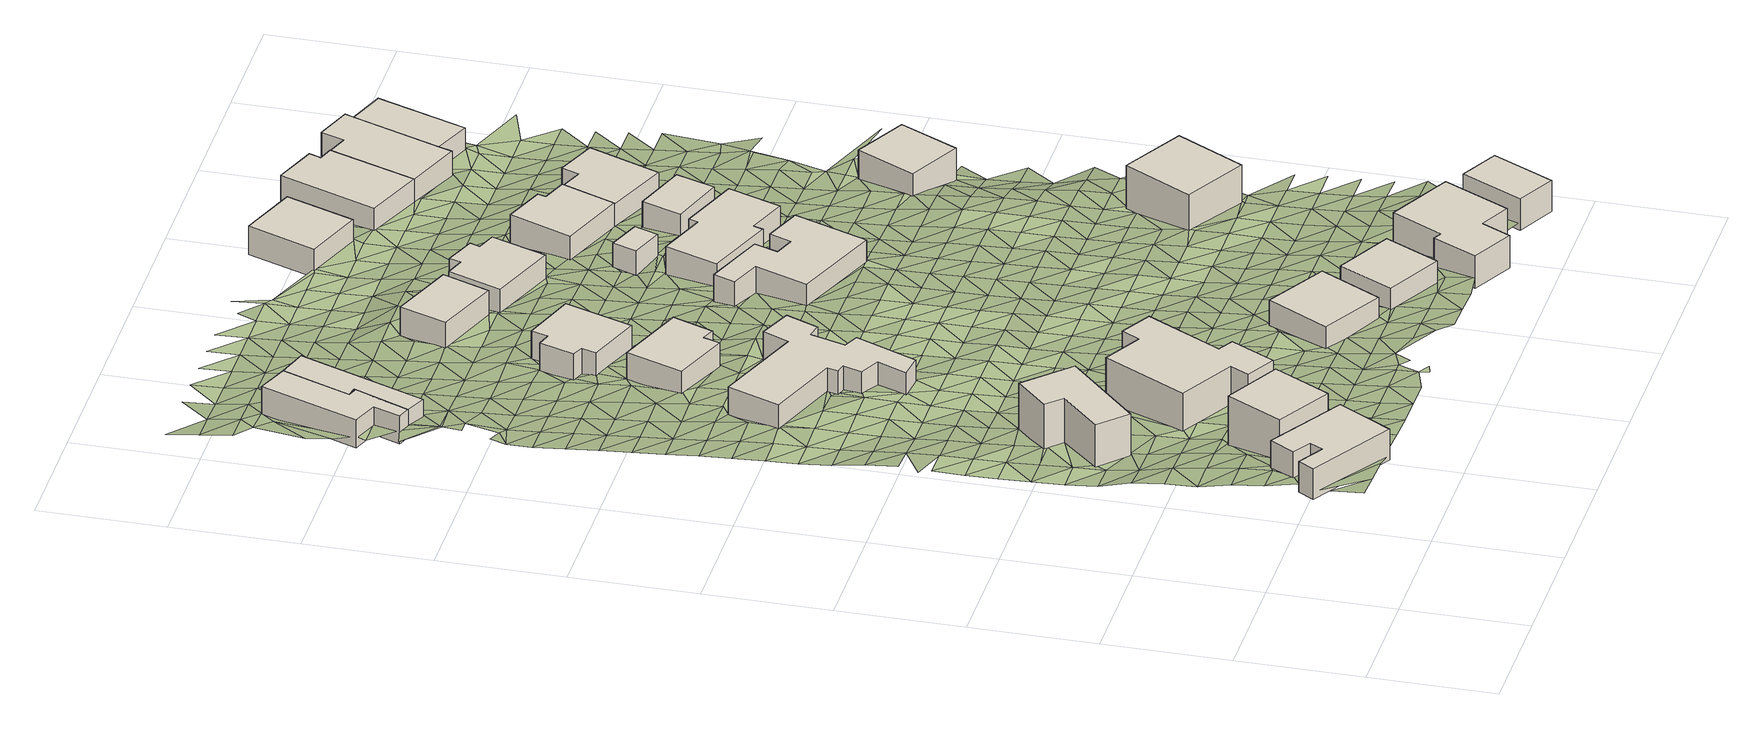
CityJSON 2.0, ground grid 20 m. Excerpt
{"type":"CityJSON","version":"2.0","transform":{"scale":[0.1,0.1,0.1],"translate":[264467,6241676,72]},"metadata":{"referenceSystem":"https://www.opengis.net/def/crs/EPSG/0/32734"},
"CityObjects":{
"building1":{"type":"Building","attributes":{"address":"16 Haig Road University Estate Cape Town","building":"house","building:levels":"1","footprint":{"type":"Polygon"},"plus_code":"C4XXXVXM+XJR","ground_height":89.5,"building_height":4.1,"roof_height":93.6},"geometry":[{"type":"Solid","lod":"1","boundaries":[[[[0,1,2,3]],[[1,4,5,2]],[[4,6,7,5]],[[6,8,9,7]],[[8,10,11,9]],[[10,12,13,11]],[[12,14,15,13]],[[14,0,3,15]],[[3,2,5,7,9,11,13,15]],[[14,12,10,8,6,4,1,0]]]]}]},
"building2":{"type":"Building","attributes":{"address":"14 Haig Road University Estate Cape Town","building":"house","building:levels":"2","footprint":{"type":"Polygon"},"plus_code":"C5X6XPXM+XGR","ground_height":88.6,"building_height":6.9,"roof_height":95.5},"geometry":[{"type":"Solid","lod":"1","boundaries":[[[[16,17,18,19]],[[17,20,21,18]],[[20,22,23,21]],[[22,16,19,23]],[[19,18,21,23]],[[22,20,17,16]]]]}]},
"building3":{"type":"Building","attributes":{"address":"30 Rhodes Avenue University Estate Cape Town","building":"house","building:levels":"2","footprint":{"type":"Polygon"},"plus_code":"C5X4X4XG+XVV","ground_height":85.7,"building_height":6.9,"roof_height":92.6},"geometry":[{"type":"Solid","lod":"1","boundaries":[[[[24,25,26,27]],[[25,28,29,26]],[[28,30,31,29]],[[30,32,33,31]],[[32,34,35,33]],[[34,24,27,35]],[[27,26,29,31,33,35]],[[34,32,30,28,25,24]]]]}]},
"building4":{"type":"Building","attributes":{"address":"32 Rhodes Avenue University Estate Cape Town","building":"house","building:levels":"2","footprint":{"type":"Polygon"},"plus_code":"C5XRX7X3+XRR","ground_height":85.9,"building_height":6.9,"roof_height":92.8},"geometry":[{"type":"Solid","lod":"1","boundaries":[[[[36,37,38,39]],[[37,40,41,38]],[[40,42,43,41]],[[42,44,45,43]],[[44,46,47,45]],[[46,48,49,47]],[[48,50,51,49]],[[50,52,53,51]],[[52,54,55,53]],[[54,36,39,55]],[[39,38,41,43,45,47,49,51,53,55]],[[54,52,50,48,46,44,42,40,37,36]]]]}]},
"building5":{"type":"Building","attributes":{"address":"7 Beatty Road University Estate Cape Town","building":"house","building:levels":"1","footprint":{"type":"Polygon"},"plus_code":"C5XHX7XQ+XGV","ground_height":83,"building_height":4.1,"roof_height":87.1},"geometry":[{"type":"Solid","lod":"1","boundaries":[[[[56,57,58,59]],[[57,60,61,58]],[[60,62,63,61]],[[62,64,65,63]],[[64,66,67,65]],[[66,68,69,67]],[[68,70,71,69]],[[70,72,73,71]],[[72,74,75,73]],[[74,76,77,75]],[[76,78,79,77]],[[78,80,81,79]],[[80,82,83,81]],[[82,84,85,83]],[[84,86,87,85]],[[86,56,59,87]],[[59,58,61,63,65,67,69,71,73,75,77,79,81,83,85,87]],[[86,84,82,80,78,76,74,72,70,68,66,64,62,60,57,56]]]]}]},
"building6":{"type":"Building","attributes":{"address":"University Estate Cape Town","building":"house","building:levels":"1","footprint":{"type":"Polygon"},"plus_code":"C4XQXCX6+XJX","ground_height":76.9,"building_height":4.1,"roof_height":81},"geometry":[{"type":"Solid","lod":"1","boundaries":[[[[88,89,90,91]],[[89,92,93,90]],[[92,94,95,93]],[[94,96,97,95]],[[96,98,99,97]],[[98,100,101,99]],[[100,102,103,101]],[[102,88,91,103]],[[91,90,93,95,97,99,101,103]],[[102,100,98,96,94,92,89,88]]]]}]},
"building7":{"type":"Building","attributes":{"address":"University Estate Cape Town","building":"house","building:levels":"1","footprint":{"type":"Polygon"},"plus_code":"C5X2XPXP+X8X","ground_height":76.9,"building_height":4.1,"roof_height":81},"geometry":[{"type":"Solid","lod":"1","boundaries":[[[[104,105,103,91]],[[105,106,107,103]],[[106,108,99,107]],[[108,109,110,99]],[[109,111,112,110]],[[111,104,91,112]],[[91,103,107,99,110,112]],[[111,109,108,106,105,104]]]]}]},
"building8":{"type":"Building","attributes":{"address":"5 Beatty Road University Estate Cape Town","building":"house","building:levels":"1","footprint":{"type":"Polygon"},"plus_code":"C5XPX7XQ+XGV","ground_height":81.3,"building_height":4.1,"roof_height":85.4},"geometry":[{"type":"Solid","lod":"1","boundaries":[[[[113,114,115,116]],[[114,117,118,115]],[[117,119,120,118]],[[119,121,122,120]],[[121,123,124,122]],[[123,113,116,124]],[[116,115,118,120,122,124]],[[123,121,119,117,114,113]]]]}]},
"building9":{"type":"Building","attributes":{"address":"34 Haig Road University Estate Cape Town","building":"house","building:levels":"1","footprint":{"type":"Polygon"},"plus_code":"C7X4XPXV+XVR","ground_height":85.4,"building_height":4.1,"roof_height":89.5},"geometry":[{"type":"Solid","lod":"1","boundaries":[[[[125,126,127,128]],[[126,129,130,127]],[[129,131,132,130]],[[131,125,128,132]],[[128,127,130,132]],[[131,129,126,125]]]]}]},
"building10":{"type":"Building","attributes":{"address":"3 Beatty Road University Estate Cape Town","building":"house","building:levels":"1","footprint":{"type":"Polygon"},"plus_code":"C5XRXXX8+XFR","ground_height":80,"building_height":4.1,"roof_height":84.1},"geometry":[{"type":"Solid","lod":"1","boundaries":[[[[133,134,135,136]],[[134,137,138,135]],[[137,139,140,138]],[[139,141,142,140]],[[141,143,144,142]],[[143,145,146,144]],[[145,147,148,146]],[[147,133,136,148]],[[136,135,138,140,142,144,146,148]],[[147,145,143,141,139,137,134,133]]]]}]},
"building11":{"type":"Building","attributes":{"address":"University Estate Cape Town","building":"house","building:levels":"1","footprint":{"type":"Polygon"},"plus_code":"C7XPXXXP+XVR","ground_height":85.3,"building_height":4.1,"roof_height":89.4},"geometry":[{"type":"Solid","lod":"1","boundaries":[[[[149,150,151,152]],[[150,153,154,151]],[[153,155,156,154]],[[155,149,152,156]],[[152,151,154,156]],[[155,153,150,149]]]]}]},
"building12":{"type":"Building","attributes":{"address":"1 Beatty Road University Estate Cape Town","building":"house","building:levels":"1","footprint":{"type":"Polygon"},"plus_code":"C6X6XJXR+XRR","ground_height":77.8,"building_height":4.1,"roof_height":81.9},"geometry":[{"type":"Solid","lod":"1","boundaries":[[[[157,158,159,160]],[[158,161,162,159]],[[161,163,164,162]],[[163,157,160,164]],[[160,159,162,164]],[[163,161,158,157]]]]}]},
"building13":{"type":"Building","attributes":{"address":"University Estate Cape Town","building":"house","building:levels":"1","footprint":{"type":"Polygon"},"plus_code":"C8XCXCXQ+XJW","ground_height":85.9,"building_height":4.1,"roof_height":90},"geometry":[{"type":"Solid","lod":"1","boundaries":[[[[165,166,167,168]],[[166,169,170,167]],[[169,171,172,170]],[[171,173,174,172]],[[173,175,176,174]],[[175,177,178,176]],[[177,179,180,178]],[[179,165,168,180]],[[168,167,170,172,174,176,178,180]],[[179,177,175,173,171,169,166,165]]]]}]},
"building14":{"type":"Building","attributes":{"address":"4 Haig Road University Estate Cape Town","building":"house","building:levels":"1","footprint":{"type":"Polygon"},"plus_code":"C7X7XCXH+XGV","ground_height":80.8,"building_height":4.1,"roof_height":84.9},"geometry":[{"type":"Solid","lod":"1","boundaries":[[[[181,182,183,184]],[[182,185,186,183]],[[185,187,188,186]],[[187,189,190,188]],[[189,191,192,190]],[[191,193,194,192]],[[193,195,196,194]],[[195,197,198,196]],[[197,199,200,198]],[[199,181,184,200]],[[184,183,186,188,190,192,194,196,198,200]],[[199,197,195,193,191,189,187,185,182,181]]]]}]},
"building15":{"type":"Building","attributes":{"address":"39 Hackney Lane University Estate Cape Town","building":"house","building:levels":"1","footprint":{"type":"Polygon"},"plus_code":"C6XRXCXP+XRR","ground_height":77.7,"building_height":4.1,"roof_height":81.8},"geometry":[{"type":"Solid","lod":"1","boundaries":[[[[201,202,203,204]],[[202,205,206,203]],[[205,207,208,206]],[[207,209,210,208]],[[209,211,212,210]],[[211,213,214,212]],[[213,215,216,214]],[[215,201,204,216]],[[204,203,206,208,210,212,214,216]],[[215,213,211,209,207,205,202,201]]]]}]},
"building16":{"type":"Building","attributes":{"address":"40 Fryde Road University Estate Cape Town","building":"house","building:levels":"1","footprint":{"type":"Polygon"},"plus_code":"C9X3XRXX+X8X","ground_height":86,"building_height":4.1,"roof_height":90.1},"geometry":[{"type":"Solid","lod":"1","boundaries":[[[[217,218,219,220]],[[218,221,222,219]],[[221,223,224,222]],[[223,217,220,224]],[[220,219,222,224]],[[223,221,218,217]]]]}]},
"building17":{"type":"Building","attributes":{"building":"garage","building:levels":"1","footprint":{"type":"Polygon"},"plus_code":"C7X8XVX8+XWV","ground_height":78.4,"building_height":4.1,"roof_height":82.5},"geometry":[{"type":"Solid","lod":"1","boundaries":[[[[225,226,227,228]],[[226,229,230,227]],[[229,231,232,230]],[[231,225,228,232]],[[228,227,230,232]],[[231,229,226,225]]]]}]},
"building18":{"type":"Building","attributes":{"address":"2 Haig Road University Estate Cape Town","building":"house","building:levels":"1","footprint":{"type":"Polygon"},"plus_code":"C7XHX3XQ+XHX","ground_height":79.8,"building_height":4.1,"roof_height":83.9},"geometry":[{"type":"Solid","lod":"1","boundaries":[[[[233,234,235,236]],[[234,237,238,235]],[[237,239,240,238]],[[239,241,242,240]],[[241,243,244,242]],[[243,245,246,244]],[[245,247,248,246]],[[247,233,236,248]],[[236,235,238,240,242,244,246,248]],[[247,245,243,241,239,237,234,233]]]]}]},
"building19":{"type":"Building","attributes":{"address":"33 Rhodes Avenue University Estate Cape Town","building":"house","building:levels":"2","footprint":{"type":"Polygon"},"plus_code":"C8XVX2XR+X8X","ground_height":81.3,"building_height":6.9,"roof_height":88.2},"geometry":[{"type":"Solid","lod":"1","boundaries":[[[[249,250,251,252]],[[250,253,254,251]],[[253,255,256,254]],[[255,249,252,256]],[[252,251,254,256]],[[255,253,250,249]]]]}]},
"building20":{"type":"Building","attributes":{"address":"40 Hackney Lane University Estate Cape Town","building":"house","building:levels":"1","footprint":{"type":"Polygon"},"plus_code":"C7XPX6X4+X9W","ground_height":77.3,"building_height":4.1,"roof_height":81.4},"geometry":[{"type":"Solid","lod":"1","boundaries":[[[[257,258,259,260,261,262]],[[258,263,264,260,259]],[[263,265,266,264]],[[265,267,268,266]],[[267,269,270,268]],[[269,257,262,261,270]],[[261,260,264,266,268,270]],[[269,267,265,263,258,257]]]]}]},
"building21":{"type":"Building","attributes":{"address":"University Estate Cape Town","building":"house","building:levels":"1","footprint":{"type":"Polygon"},"plus_code":"C8X3X9XQ+XFX","ground_height":78,"building_height":4.1,"roof_height":82.1},"geometry":[{"type":"Solid","lod":"1","boundaries":[[[[271,272,273,274]],[[272,275,276,273]],[[275,277,278,276]],[[277,271,274,278]],[[274,273,276,278]],[[277,275,272,271]]]]}]},
"building22":{"type":"Building","attributes":{"address":"43 Ritchie Street University Estate Cape Town","building":"house","building:levels":"1","footprint":{"type":"Polygon"},"plus_code":"C7X8XMX6+XPW","ground_height":74.1,"building_height":4.1,"roof_height":78.2},"geometry":[{"type":"Solid","lod":"1","boundaries":[[[[279,280,281,282,283,284]],[[280,285,286,282,281]],[[285,287,288,286]],[[287,279,284,283,288]],[[283,282,286,288]],[[287,285,280,279]]]]}]},
"building23":{"type":"Building","attributes":{"address":"42 Ritchie Street University Estate Cape Town","building":"house","building:levels":"1","footprint":{"type":"Polygon"},"plus_code":"C8X7X8XW+X7X","ground_height":77,"building_height":4.1,"roof_height":81.1},"geometry":[{"type":"Solid","lod":"1","boundaries":[[[[289,290,291,262]],[[290,292,293,291]],[[292,294,295,293]],[[294,296,297,295]],[[296,298,299,297]],[[298,289,262,299]],[[262,291,293,295,297,299]],[[298,296,294,292,290,289]]]]}]},
"building24":{"type":"Building","attributes":{"address":"5 Haig Road University Estate Cape Town","building":"house","building:levels":"1","footprint":{"type":"Polygon"},"plus_code":"C9X2X6X8+XWR","ground_height":79,"building_height":4.1,"roof_height":83.1},"geometry":[{"type":"Solid","lod":"1","boundaries":[[[[300,301,302,303]],[[301,304,305,302]],[[304,306,307,305]],[[306,300,303,307]],[[303,302,305,307]],[[306,304,301,300]]]]}]},
"building25":{"type":"Building","attributes":{"address":"45 Ritchie Street University Estate Cape Town","building":"house","building:levels":"1","footprint":{"type":"Polygon"},"plus_code":"C8X2XJXH+XQV","ground_height":74.1,"building_height":4.1,"roof_height":78.2},"geometry":[{"type":"Solid","lod":"1","boundaries":[[[[308,309,310,311,312,313]],[[309,314,315,311,310]],[[314,316,317,315]],[[316,318,319,317]],[[318,320,321,319]],[[320,308,313,312,321]],[[312,311,315,317,319,321]],[[320,318,316,314,309,308]]]]}]},
"building26":{"type":"Building","attributes":{"address":"47 Ritchie Street University Estate Cape Town","building":"house","building:levels":"1","footprint":{"type":"Polygon"},"plus_code":"C8XGX9XP+X8R","ground_height":74,"building_height":4.1,"roof_height":78.1},"geometry":[{"type":"Solid","lod":"1","boundaries":[[[[308,322,323,313]],[[322,324,325,323]],[[324,326,327,328,325]],[[326,329,330,331,328,327]],[[329,332,333,331,330]],[[332,334,335,333]],[[334,309,310,335]],[[309,308,313,310]],[[313,323,325,328,331,333,335,310]],[[309,334,332,329,326,324,322,308]]]]}]},
"building27":{"type":"Building","attributes":{"address":"47A Ritchie Street University Estate Cape Town","building":"house","building:levels":"1","footprint":{"type":"Polygon"},"plus_code":"C8XWXWX7+X7W","ground_height":73.6,"building_height":4.1,"roof_height":77.7},"geometry":[{"type":"Solid","lod":"1","boundaries":[[[[326,324,336,327]],[[324,337,338,336]],[[337,339,340,338]],[[339,326,327,340]],[[327,336,338,340]],[[339,337,324,326]]]]}]},
"terrain1":{"type":"TINRelief","geometry":[{"type":"CompositeSurface","lod":"1","boundaries":[[[341,342,343]],[[344,345,346]],[[347,348,343]],[[346,349,344]],[[345,350,351]],[[352,349,346]],[[345,344,350]],[[353,354,351]],[[344,349,355]],[[347,356,348]],[[352,355,349]],[[353,351,350]],[[357,350,344]],[[358,354,359]],[[360,354,353]],[[353,350,357]],[[359,361,358]],[[359,354,360]],[[353,357,362]],[[363,364,361]],[[353,362,360]],[[361,359,363]],[[357,365,362]],[[364,366,367]],[[360,368,359]],[[364,363,366]],[[1,365,357]],[[362,368,360]],[[369,370,367]],[[359,371,363]],[[369,367,366]],[[356,372,1]],[[368,371,359]],[[362,365,373]],[[374,370,375]],[[376,370,369]],[[363,377,366]],[[369,366,378]],[[362,373,368]],[[379,363,371]],[[380,374,375]],[[381,365,1]],[[375,370,376]],[[372,382,383]],[[378,366,377]],[[379,377,363]],[[1,372,383]],[[384,371,368]],[[385,386,380]],[[368,373,384]],[[385,380,375]],[[369,387,376]],[[379,371,388]],[[389,369,378]],[[1,390,381]],[[388,371,384]],[[390,1,383]],[[382,391,383]],[[376,392,375]],[[393,386,385]],[[377,379,394]],[[395,396,397]],[[398,393,397]],[[379,388,394]],[[392,376,387]],[[389,387,369]],[[385,375,399]],[[390,383,400]],[[384,373,401]],[[383,391,400]],[[375,392,399]],[[17,381,390]],[[402,395,403]],[[401,388,384]],[[394,404,377]],[[385,405,393]],[[403,395,397]],[[406,394,388]],[[392,387,389]],[[405,385,399]],[[400,407,390]],[[373,17,401]],[[408,402,409]],[[393,410,397]],[[411,406,388]],[[409,402,403]],[[388,401,411]],[[390,407,412]],[[17,390,412]],[[413,400,391]],[[405,410,393]],[[414,408,415]],[[399,392,28]],[[403,397,416]],[[404,394,417]],[[406,417,394]],[[408,409,415]],[[377,404,418]],[[400,419,407]],[[28,405,399]],[[397,410,416]],[[420,421,414]],[[419,400,413]],[[401,17,422]],[[403,423,409]],[[411,401,424]],[[412,425,17]],[[414,415,420]],[[406,411,426]],[[423,403,416]],[[427,421,428]],[[429,410,405]],[[412,407,430]],[[422,17,425]],[[424,401,422]],[[417,431,404]],[[407,419,432]],[[433,405,28]],[[409,434,415]],[[420,428,421]],[[410,429,416]],[[430,425,412]],[[434,409,423]],[[405,433,429]],[[407,432,430]],[[424,426,411]],[[435,436,427]],[[404,431,418]],[[437,417,406]],[[419,413,438]],[[428,435,427]],[[415,439,420]],[[425,440,422]],[[424,422,426]],[[441,415,434]],[[442,436,443]],[[423,416,444]],[[438,432,419]],[[416,429,445]],[[430,446,425]],[[413,447,438]],[[428,420,439]],[[439,415,441]],[[433,28,448]],[[435,443,436]],[[425,446,440]],[[431,417,437]],[[434,423,444]],[[416,445,444]],[[28,418,449]],[[450,442,451]],[[28,449,448]],[[435,428,452]],[[429,433,453]],[[454,430,432]],[[443,451,442]],[[455,432,438]],[[437,418,431]],[[441,434,456]],[[452,428,439]],[[439,441,457]],[[458,459,450]],[[453,445,429]],[[444,456,434]],[[433,448,453]],[[432,455,454]],[[460,443,435]],[[438,447,461]],[[462,446,430]],[[451,458,450]],[[449,418,463]],[[441,464,457]],[[446,462,440]],[[418,437,465]],[[435,452,460]],[[466,467,459]],[[463,418,465]],[[456,464,441]],[[430,454,462]],[[468,444,445]],[[469,448,449]],[[438,470,455]],[[458,466,459]],[[445,453,471]],[[451,443,472]],[[452,439,56]],[[443,460,473]],[[449,463,469]],[[470,438,461]],[[444,468,456]],[[467,474,475]],[[445,471,468]],[[440,462,476]],[[465,437,477]],[[451,472,458]],[[476,478,440]],[[466,474,467]],[[472,443,473]],[[460,452,56]],[[439,457,479]],[[461,480,481]],[[453,448,482]],[[454,455,483]],[[448,469,484]],[[470,485,455]],[[486,464,456]],[[463,465,487]],[[475,488,489]],[[470,461,490]],[[457,464,479]],[[471,453,482]],[[454,483,462]],[[456,468,486]],[[448,484,482]],[[455,485,483]],[[477,491,465]],[[474,492,475]],[[493,494,478]],[[466,458,495]],[[473,460,496]],[[469,463,487]],[[492,488,475]],[[458,472,497]],[[487,465,491]],[[485,470,490]],[[460,56,496]],[[478,476,493]],[[471,498,468]],[[474,466,495]],[[462,499,476]],[[493,500,494]],[[458,497,495]],[[464,486,501]],[[502,484,469]],[[471,482,503]],[[499,462,483]],[[498,486,468]],[[471,503,498]],[[504,472,473]],[[505,485,490]],[[496,506,473]],[[502,469,487]],[[37,491,477]],[[479,464,501]],[[492,474,507]],[[508,488,492]],[[476,509,493]],[[487,491,37]],[[505,490,510]],[[486,498,511]],[[504,497,472]],[[501,486,512]],[[36,494,500]],[[495,507,474]],[[473,506,504]],[[509,476,499]],[[486,511,512]],[[482,484,513]],[[485,514,483]],[[515,516,517]],[[515,517,518]],[[519,484,502]],[[520,496,56]],[[505,521,485]],[[508,516,522]],[[493,523,500]],[[501,512,479]],[[498,524,511]],[[503,482,513]],[[499,483,514]],[[512,511,525]],[[498,503,526]],[[507,527,492]],[[484,519,513]],[[523,493,509]],[[485,521,514]],[[528,487,37]],[[529,530,531]],[[508,492,532]],[[533,495,497]],[[496,520,506]],[[528,502,487]],[[497,504,534]],[[518,531,530]],[[517,535,518]],[[492,527,532]],[[535,517,536]],[[518,535,536]],[[495,533,507]],[[537,528,37]],[[509,499,538]],[[537,37,36]],[[539,504,506]],[[497,534,533]],[[540,500,523]],[[516,508,541]],[[517,516,541]],[[56,542,520]],[[519,502,543]],[[544,526,503]],[[544,503,513]],[[514,538,499]],[[529,545,546]],[[517,547,536]],[[548,36,500]],[[549,521,505]],[[506,520,550]],[[528,543,502]],[[500,540,548]],[[550,539,506]],[[546,545,551]],[[552,527,507]],[[523,509,553]],[[541,508,532]],[[517,541,547]],[[507,533,552]],[[509,538,553]],[[505,554,549]],[[555,542,56]],[[554,505,556]],[[534,504,557]],[[513,519,558]],[[528,537,559]],[[560,514,521]],[[514,561,538]],[[559,537,36]],[[543,562,519]],[[563,526,544]],[[504,539,557]],[[540,523,564]],[[532,527,565]],[[534,557,533]],[[544,513,558]],[[552,566,527]],[[519,562,558]],[[553,564,523]],[[521,549,560]],[[526,563,567]],[[561,514,560]],[[548,559,36]],[[568,551,545]],[[550,520,569]],[[547,541,570]],[[545,529,571]],[[565,541,532]],[[543,528,572]],[[548,540,573]],[[527,566,565]],[[569,520,542]],[[559,574,528]],[[575,536,576]],[[567,577,526]],[[578,579,580]],[[581,552,533]],[[582,563,544]],[[564,573,540]],[[538,561,583]],[[584,539,550]],[[580,579,568]],[[543,572,562]],[[553,538,583]],[[549,554,585]],[[585,554,556]],[[581,533,557]],[[557,539,114]],[[582,544,558]],[[528,574,572]],[[578,586,587]],[[541,588,570]],[[552,589,566]],[[567,563,590]],[[548,591,559]],[[583,564,553]],[[576,592,575]],[[593,541,565]],[[573,594,548]],[[556,595,585]],[[571,568,545]],[[550,569,584]],[[549,596,560]],[[580,586,578]],[[577,597,598]],[[552,581,589]],[[590,563,582]],[[599,561,560]],[[580,568,571]],[[570,600,547]],[[601,558,562]],[[591,574,559]],[[557,114,581]],[[598,597,602]],[[542,84,569]],[[541,593,588]],[[562,572,603]],[[548,594,591]],[[585,596,549]],[[542,555,84]],[[604,565,566]],[[573,564,605]],[[561,606,583]],[[577,567,607]],[[558,601,582]],[[604,566,589]],[[607,567,590]],[[562,603,601]],[[583,605,564]],[[581,114,608]],[[574,609,572]],[[610,585,595]],[[588,611,570]],[[589,581,612]],[[613,597,577]],[[596,599,560]],[[602,597,614]],[[593,565,615]],[[616,594,573]],[[581,608,612]],[[574,591,609]],[[584,569,617]],[[569,84,617]],[[618,580,571]],[[586,580,618]],[[600,570,611]],[[604,615,565]],[[605,616,573]],[[613,614,597]],[[613,577,607]],[[590,582,619]],[[620,603,572]],[[585,621,596]],[[608,114,622]],[[582,601,623]],[[606,605,583]],[[622,114,624]],[[593,625,588]],[[594,626,591]],[[608,627,612]],[[620,572,609]],[[621,585,610]],[[612,628,589]],[[604,589,628]],[[607,590,619]],[[600,111,547]],[[615,625,593]],[[582,623,619]],[[88,618,571]],[[594,616,626]],[[629,584,617]],[[629,630,584]],[[596,631,599]],[[618,632,586]],[[615,604,628]],[[633,611,588]],[[601,603,634]],[[591,635,609]],[[614,613,636]],[[637,603,620]],[[596,621,638]],[[114,639,624]],[[640,605,606]],[[613,607,641]],[[616,605,640]],[[617,84,642]],[[596,638,631]],[[629,617,643]],[[586,632,644]],[[625,633,588]],[[626,635,591]],[[643,630,629]],[[624,645,622]],[[634,623,601]],[[614,636,646]],[[619,641,607]],[[603,637,634]],[[646,647,614]],[[648,620,609]],[[649,608,622]],[[84,647,642]],[[650,599,631]],[[643,617,642]],[[600,611,651]],[[625,615,652]],[[621,610,653]],[[615,628,652]],[[633,654,611]],[[618,88,655]],[[635,648,609]],[[655,632,618]],[[613,656,636]],[[626,616,657]],[[641,658,613]],[[640,659,616]],[[628,660,661]],[[645,624,639]],[[662,619,623]],[[637,620,663]],[[653,638,621]],[[611,654,651]],[[623,634,664]],[[610,665,653]],[[640,606,666]],[[661,652,628]],[[111,667,88]],[[88,667,655]],[[649,622,645]],[[646,636,656]],[[657,635,626]],[[650,125,599]],[[613,658,656]],[[648,663,620]],[[657,616,659]],[[668,643,642]],[[633,625,669]],[[619,662,641]],[[661,660,670]],[[652,671,625]],[[623,664,662]],[[600,672,111]],[[646,673,647]],[[670,652,661]],[[666,606,125]],[[632,655,674]],[[672,600,651]],[[675,631,638]],[[643,668,676]],[[633,669,654]],[[643,676,639]],[[634,637,677]],[[648,635,678]],[[650,631,150]],[[625,671,669]],[[663,679,637]],[[642,647,680]],[[681,658,641]],[[632,674,682]],[[656,673,646]],[[678,635,657]],[[667,111,683]],[[667,683,655]],[[664,634,677]],[[684,659,640]],[[675,638,653]],[[641,662,681]],[[637,679,677]],[[666,685,640]],[[686,645,639]],[[686,649,645]],[[668,642,680]],[[680,647,673]],[[652,670,687]],[[653,665,688]],[[125,650,150]],[[651,654,689]],[[687,671,652]],[[663,648,690]],[[683,111,672]],[[654,669,691]],[[678,692,648]],[[640,685,684]],[[639,676,686]],[[693,674,655]],[[656,658,694]],[[664,695,662]],[[657,659,696]],[[681,697,658]],[[672,651,689]],[[663,690,679]],[[655,683,693]],[[654,691,689]],[[695,664,677]],[[648,692,690]],[[649,686,698]],[[668,699,676]],[[696,678,657]],[[680,700,668]],[[658,697,694]],[[696,659,684]],[[125,701,666]],[[669,671,702]],[[653,703,675]],[[703,653,688]],[[704,682,674]],[[705,673,656]],[[706,681,662]],[[685,666,701]],[[150,707,125]],[[671,687,708]],[[649,698,709]],[[670,710,687]],[[686,676,699]],[[704,674,693]],[[699,668,700]],[[706,662,695]],[[702,691,669]],[[707,701,125]],[[708,702,671]],[[683,672,711]],[[677,679,712]],[[713,692,678]],[[689,714,672]],[[656,694,705]],[[679,690,715]],[[709,133,649]],[[673,716,680]],[[681,717,697]],[[684,685,718]],[[133,710,670]],[[678,696,713]],[[693,683,711]],[[695,677,712]],[[711,672,714]],[[681,706,717]],[[679,715,712]],[[718,685,701]],[[719,698,686]],[[692,720,690]],[[150,721,707]],[[699,722,686]],[[673,705,716]],[[723,691,702]],[[724,689,691]],[[687,725,708]],[[726,700,680]],[[694,697,727]],[[684,728,696]],[[703,729,675]],[[703,688,729]],[[692,713,720]],[[709,698,719]],[[706,695,730]],[[725,687,710]],[[686,722,719]],[[727,697,717]],[[728,684,718]],[[704,693,731]],[[732,715,690]],[[701,707,733]],[[711,734,693]],[[691,723,724]],[[680,716,726]],[[712,730,695]],[[694,735,705]],[[702,708,736]],[[737,714,689]],[[699,700,738]],[[713,696,739]],[[732,690,720]],[[721,150,149]],[[133,709,740]],[[731,741,704]],[[706,742,717]],[[718,701,733]],[[731,693,734]],[[736,708,725]],[[675,729,149]],[[743,694,727]],[[728,739,696]],[[707,721,733]],[[705,735,716]],[[694,743,735]],[[699,738,722]],[[689,724,737]],[[740,709,719]],[[738,700,726]],[[706,730,742]],[[702,158,723]],[[744,710,133]],[[745,711,714]],[[746,712,715]],[[720,713,747]],[[748,715,732]],[[710,744,725]],[[728,718,749]],[[747,713,739]],[[724,723,158]],[[750,719,722]],[[727,717,751]],[[744,133,740]],[[745,714,737]],[[742,752,717]],[[715,748,746]],[[733,749,718]],[[753,734,711]],[[754,730,712]],[[755,732,720]],[[729,756,757]],[[722,738,750]],[[757,149,729]],[[738,726,758]],[[759,702,736]],[[743,727,751]],[[760,716,735]],[[751,717,752]],[[716,760,726]],[[755,720,747]],[[761,736,725]],[[740,719,762]],[[739,728,763]],[[149,764,721]],[[711,745,753]],[[725,744,765]],[[712,746,754]],[[749,766,728]],[[149,757,767]],[[735,743,768]],[[769,738,758]],[[731,734,770]],[[724,771,737]],[[772,742,730]],[[748,732,773]],[[771,724,158]],[[774,733,721]],[[760,758,726]],[[719,750,762]],[[738,769,750]],[[739,763,747]],[[725,765,761]],[[755,773,732]],[[728,766,763]],[[149,767,764]],[[770,775,731]],[[733,774,749]],[[770,734,753]],[[751,768,743]],[[772,730,754]],[[721,764,774]],[[757,756,166]],[[737,776,745]],[[744,740,777]],[[778,752,742]],[[748,779,746]],[[762,780,740]],[[736,761,759]],[[166,767,757]],[[771,776,737]],[[773,779,748]],[[777,765,744]],[[755,747,781]],[[782,766,749]],[[783,750,769]],[[740,780,777]],[[742,772,778]],[[747,763,784]],[[771,158,785]],[[764,767,166]],[[745,786,753]],[[762,750,783]],[[787,751,752]],[[746,788,754]],[[761,765,789]],[[790,735,768]],[[749,774,782]],[[773,755,781]],[[761,789,759]],[[776,786,745]],[[779,788,746]],[[747,784,781]],[[783,769,791]],[[766,792,763]],[[787,752,778]],[[793,789,765]],[[753,794,770]],[[790,768,751]],[[754,795,772]],[[764,796,774]],[[765,777,793]],[[766,782,792]],[[158,797,785]],[[776,771,798]],[[799,780,762]],[[779,773,800]],[[796,764,166]],[[794,753,786]],[[783,801,762]],[[754,788,795]],[[769,802,791]],[[803,783,791]],[[804,735,790]],[[805,784,763]],[[785,798,771]],[[751,787,790]],[[781,800,773]],[[806,759,789]],[[770,807,808]],[[772,809,778]],[[782,774,810]],[[762,801,799]],[[805,763,792]],[[166,811,796]],[[812,786,776]],[[777,780,813]],[[807,770,794]],[[809,772,795]],[[810,774,796]],[[803,791,802]],[[788,779,814]],[[776,798,812]],[[800,815,779]],[[806,797,759]],[[793,777,813]],[[816,787,778]],[[817,781,784]],[[793,818,789]],[[813,780,799]],[[819,784,805]],[[783,803,820]],[[794,786,821]],[[788,814,795]],[[792,782,822]],[[796,811,823]],[[816,778,809]],[[779,815,814]],[[782,810,824]],[[820,801,783]],[[781,817,800]],[[804,790,787]],[[811,166,825]],[[821,786,812]],[[784,819,817]],[[826,785,797]],[[827,798,785]],[[828,829,830]],[[805,792,822]],[[822,782,824]],[[813,818,793]],[[831,787,816]],[[831,804,787]],[[801,832,799]],[[833,789,818]],[[806,826,797]],[[807,794,834]],[[809,795,835]],[[836,815,800]],[[810,796,837]],[[821,838,794]],[[785,826,827]],[[795,814,839]],[[823,840,796]],[[185,802,841]],[[811,842,823]],[[185,841,843]],[[801,820,844]],[[812,798,845]],[[805,846,819]],[[800,817,836]],[[847,803,802]],[[844,832,801]],[[816,809,835]],[[824,810,837]],[[828,830,825]],[[826,806,848]],[[834,794,838]],[[795,839,835]],[[846,805,822]],[[796,840,837]],[[845,821,812]],[[807,834,849]],[[813,799,850]],[[811,825,842]],[[845,798,827]],[[804,831,851]],[[799,832,852]],[[853,802,185]],[[813,833,818]],[[815,854,814]],[[836,855,815]],[[819,856,817]],[[848,211,826]],[[831,816,857]],[[217,830,829]],[[211,827,826]],[[799,852,850]],[[858,819,846]],[[804,851,859]],[[860,838,821]],[[854,839,814]],[[822,824,861]],[[847,802,853]],[[833,813,850]],[[835,857,816]],[[815,855,854]],[[837,862,824]],[[819,858,856]],[[863,836,817]],[[864,840,823]],[[821,845,860]],[[838,865,834]],[[866,823,842]],[[867,844,820]],[[185,847,853]],[[846,822,861]],[[852,832,868]],[[861,824,862]],[[863,817,856]],[[844,869,832]],[[831,870,851]],[[830,217,825]],[[859,871,804]],[[865,872,834]],[[857,873,831]],[[823,866,864]],[[827,211,874]],[[838,875,865]],[[868,850,852]],[[827,874,845]],[[876,835,839]],[[836,877,855]],[[878,837,840]],[[838,860,875]],[[839,854,879]],[[850,880,833]],[[859,851,870]],[[858,846,881]],[[185,882,847]],[[831,873,870]],[[877,836,863]],[[867,869,844]],[[883,874,211]],[[820,884,867]],[[211,885,883]],[[835,876,857]],[[886,842,825]],[[839,879,876]],[[881,846,861]],[[840,864,878]],[[881,856,858]],[[833,880,887]],[[185,871,882]],[[845,888,860]],[[889,862,837]],[[825,217,886]],[[855,890,854]],[[842,891,866]],[[892,847,882]],[[893,850,868]],[[888,845,874]],[[855,877,894]],[[895,833,887]],[[896,880,850]],[[897,873,857]],[[861,862,889]],[[870,898,859]],[[837,878,889]],[[860,899,875]],[[879,854,890]],[[866,891,864]],[[865,875,900]],[[871,859,901]],[[857,876,897]],[[855,894,890]],[[842,886,891]],[[902,863,856]],[[885,903,904]],[[874,883,905]],[[850,893,896]],[[883,885,905]],[[906,867,884]],[[899,860,888]],[[859,898,901]],[[868,231,893]],[[895,904,903]],[[877,863,902]],[[881,861,907]],[[217,908,886]],[[869,867,909]],[[892,882,910]],[[911,856,881]],[[887,880,912]],[[870,873,913]],[[879,914,876]],[[864,915,878]],[[897,916,873]],[[907,861,889]],[[882,871,910]],[[885,904,905]],[[867,906,909]],[[888,874,917]],[[902,894,877]],[[880,896,912]],[[875,899,900]],[[914,879,890]],[[915,864,891]],[[231,869,909]],[[865,900,918]],[[912,895,887]],[[905,917,874]],[[873,916,913]],[[901,910,871]],[[919,898,870]],[[920,897,876]],[[878,921,889]],[[922,902,856]],[[907,923,881]],[[924,904,895]],[[888,925,899]],[[920,876,914]],[[921,878,915]],[[896,893,926]],[[911,881,923]],[[894,927,890]],[[928,891,886]],[[926,893,231]],[[888,917,925]],[[870,913,919]],[[929,894,902]],[[930,909,906]],[[909,931,231]],[[900,899,918]],[[932,905,904]],[[933,901,898]],[[897,934,916]],[[907,889,935]],[[895,912,924]],[[914,890,927]],[[915,891,928]],[[897,920,934]],[[894,929,927]],[[935,889,921]],[[231,931,926]],[[906,936,930]],[[265,912,896]],[[918,899,937]],[[901,933,910]],[[909,930,931]],[[937,899,925]],[[924,932,904]],[[898,919,933]],[[923,907,938]],[[939,917,905]],[[902,922,929]],[[913,916,940]],[[920,914,941]],[[921,915,942]],[[923,938,911]],[[940,916,934]],[[907,935,943]],[[906,233,936]],[[944,896,926]],[[912,265,924]],[[907,943,938]],[[905,932,939]],[[927,941,914]],[[945,925,917]],[[913,946,919]],[[930,947,931]],[[948,910,933]],[[920,949,934]],[[935,921,950]],[[922,951,929]],[[940,946,913]],[[926,931,944]],[[925,945,937]],[[945,917,939]],[[920,941,949]],[[948,952,910]],[[911,938,953]],[[952,233,910]],[[924,954,932]],[[919,955,933]],[[927,929,956]],[[265,954,924]],[[957,918,937]],[[931,947,944]],[[943,935,958]],[[959,930,936]],[[946,955,919]],[[940,934,960]],[[949,961,934]],[[929,951,956]],[[943,962,938]],[[233,963,936]],[[932,964,939]],[[933,965,948]],[[966,941,927]],[[937,945,967]],[[922,968,951]],[[911,953,250]],[[954,964,932]],[[955,965,933]],[[960,934,961]],[[946,940,969]],[[233,952,963]],[[957,937,967]],[[959,936,963]],[[927,956,966]],[[263,954,265]],[[970,953,938]],[[939,971,945]],[[972,949,941]],[[250,968,922]],[[952,948,973]],[[955,946,974]],[[960,969,940]],[[947,975,944]],[[964,971,939]],[[965,976,948]],[[972,941,966]],[[963,952,973]],[[977,961,949]],[[969,974,946]],[[973,948,976]],[[945,978,967]],[[964,954,979]],[[980,965,955]],[[956,951,981]],[[982,945,971]],[[951,968,983]],[[970,250,953]],[[979,954,263]],[[974,980,955]],[[949,972,977]],[[258,984,263]],[[967,978,957]],[[271,975,947]],[[963,985,959]],[[945,982,978]],[[986,960,961]],[[956,981,966]],[[951,983,981]],[[971,964,987]],[[976,965,988]],[[257,984,258]],[[979,263,984]],[[985,963,973]],[[960,986,969]],[[944,975,989]],[[987,964,979]],[[988,965,980]],[[986,961,977]],[[966,990,972]],[[991,968,250]],[[957,978,992]],[[982,971,993]],[[983,968,991]],[[994,959,985]],[[966,981,990]],[[994,271,959]],[[984,995,979]],[[973,976,996]],[[974,969,997]],[[993,971,987]],[[988,998,976]],[[995,984,257]],[[972,999,977]],[[992,1000,957]],[[980,974,997]],[[975,271,989]],[[978,982,1001]],[[985,973,996]],[[969,986,306]],[[998,996,976]],[[999,972,990]],[[1000,287,957]],[[987,979,1002]],[[981,983,1003]],[[993,1001,982]],[[997,988,980]],[[977,306,986]],[[271,994,1004]],[[257,1005,995]],[[979,995,1002]],[[989,271,1004]],[[981,1003,990]],[[977,999,1006]],[[994,985,1007]],[[977,1006,306]],[[996,1008,985]],[[993,987,1009]],[[988,1010,998]],[[1002,1011,987]],[[988,997,1012]],[[296,995,1005]],[[1001,1013,978]],[[1004,994,1007]],[[978,1014,992]],[[1007,985,1008]],[[296,1002,995]],[[1009,1001,993]],[[999,990,1015]],[[1009,987,1011]],[[1010,988,1012]],[[1004,1016,989]],[[1017,996,998]],[[1014,1000,992]],[[1018,306,1006]],[[1006,999,1015]],[[998,1010,1019]],[[1007,1016,1004]],[[1017,998,1019]],[[1002,296,1020]],[[1002,1020,1011]],[[1021,1008,996]],[[1009,1022,1001]],[[1001,1022,1013]],[[989,1016,1023]],[[1012,997,1024]],[[1025,1018,1006]],[[296,1026,1020]],[[996,1017,1021]],[[1018,1027,306]],[[1028,1007,1008]],[[1024,1010,1012]],[[296,294,1026]],[[1029,989,1023]],[[1030,1009,1011]],[[989,1029,294]],[[1011,1020,1031]],[[1032,1019,1010]],[[1028,1008,1021]],[[1017,1019,1032]],[[1024,997,1027]],[[1009,1030,1022]],[[1033,1016,1007]],[[1030,1011,1031]],[[1026,1034,1020]],[[1017,1032,1021]],[[1027,1018,1035]],[[1016,1033,1023]],[[1026,294,1034]],[[1007,1028,1033]],[[1013,1022,1036]],[[1037,1031,1020]],[[1038,1029,1023]],[[1037,1020,1034]],[[1021,1032,1039]],[[1022,1030,1036]],[[1021,1040,1028]],[[1023,1033,1038]],[[1010,1024,1041]],[[1042,294,1029]],[[1030,1031,1043]],[[1044,1031,1037]],[[1040,1021,1039]],[[294,1045,1034]],[[1028,1046,1033]],[[1038,1042,1029]],[[1032,1040,1039]],[[1044,1043,1031]],[[1040,1046,1028]],[[1045,1037,1034]],[[1042,1045,294]],[[1043,1036,1030]],[[1033,1047,1038]],[[1033,1046,1047]],[[1044,1037,1048]],[[316,1049,1050]],[[1045,1048,1037]],[[1036,1043,1051]],[[1046,1040,1052]],[[1038,1053,1042]],[[1054,316,1050]],[[1038,1047,1055]],[[1047,1046,1052]],[[1043,1044,1056]],[[1045,1042,1053]],[[1040,1057,1052]],[[1048,1058,1044]],[[1038,1055,1053]],[[1054,1050,1059]],[[1044,1058,1056]],[[1060,1051,1043]],[[1048,1045,1061]],[[1053,1061,1045]],[[1054,1059,1062]],[[1063,1047,1052]],[[1055,1047,1063]],[[1060,1043,1056]],[[1064,1058,1048]],[[1048,1061,1064]],[[1053,1055,1065]],[[1056,1058,1066]],[[1058,1064,1067]],[[1056,1066,1060]],[[1066,1058,1067]],[[1068,1061,1053]],[[1064,1061,1069]],[[1060,1066,1070]],[[1067,1064,1069]],[[1067,1071,1066]],[[326,1072,329]],[[1073,1070,1066]],[[1074,1060,1070]],[[1072,326,1075]],[[329,1072,1075]],[[1074,1075,326]],[[1070,1073,1074]],[[1073,1076,1074]],[[1077,1075,1074]]]}]}
},
"vertices":[
[151,51,164],[203,138,164],[203,138,216],[151,51,216],[78,212,164],[78,212,216],[54,172,164],[54,172,216],[84,154,164],[84,154,216],[72,133,164],[72,133,216],[30,158,164],[30,158,216],[14,132,164],[14,132,216],
[198,155,150],[248,246,150],[248,246,235],[198,155,235],[156,295,150],[156,295,235],[107,205,150],[107,205,235],
[119,432,128],[234,544,128],[234,544,206],[119,432,206],[166,612,128],[166,612,206],[115,562,128],[115,562,206],[140,537,128],[140,537,206],[76,475,128],[76,475,206],
[394,472,128],[343,500,128],[343,500,208],[394,472,208],[327,471,128],[327,471,208],[264,505,128],[264,505,208],[191,372,128],[191,372,208],[283,322,128],[283,322,208],[267,292,128],[267,292,208],[315,266,128],[315,266,208],[353,337,128],[353,337,208],[328,351,128],[328,351,208],
[145,1043,104],[112,959,104],[112,959,151],[145,1043,151],[232,916,104],[232,916,151],[227,898,104],[227,898,151],[243,894,104],[243,894,151],[232,864,104],[232,864,151],[266,848,104],[266,848,151],[245,800,104],[245,800,151],[285,796,104],[285,796,151],[327,895,104],[327,895,151],[302,906,104],[302,906,151],[319,962,104],[319,962,151],[342,957,104],[342,957,151],[364,1009,104],[364,1009,151],[310,1031,104],[310,1031,151],[291,989,104],[291,989,151],
[135,1709,43],[84,1729,43],[84,1729,90],[135,1709,90],[23,1572,43],[23,1572,90],[66,1556,43],[66,1556,90],[49,1513,43],[49,1513,90],[70,1505,43],[70,1505,90],[109,1596,43],[109,1596,90],[92,1599,43],[92,1599,90],
[135,1709,41],[92,1599,41],[105,1594,41],[105,1594,90],[70,1505,41],[104,1491,41],[104,1491,90],[183,1694,41],[183,1694,90],
[347,1175,89],[233,1217,89],[233,1217,134],[347,1175,134],[199,1126,89],[199,1126,134],[292,1092,89],[292,1092,134],[301,1118,89],[301,1118,134],[322,1110,89],[322,1110,134],
[634,271,132],[535,326,132],[535,326,175],[634,271,175],[480,228,132],[480,228,175],[580,173,132],[580,173,175],
[369,1342,74],[281,1372,74],[281,1372,121],[369,1342,121],[272,1345,74],[272,1345,121],[250,1352,74],[250,1352,121],[231,1296,74],[231,1296,121],[250,1289,74],[250,1289,121],[242,1265,74],[242,1265,121],[331,1234,74],[331,1234,121],
[748,202,128],[656,249,128],[656,249,174],[748,202,174],[611,162,128],[611,162,174],[703,115,128],[703,115,174],
[443,1544,50],[338,1583,50],[338,1583,99],[443,1544,99],[310,1508,50],[310,1508,99],[414,1469,50],[414,1469,99],
[917,155,125],[812,208,125],[812,208,180],[917,155,180],[770,126,125],[770,126,180],[756,133,125],[756,133,180],[720,62,125],[720,62,180],[789,27,125],[789,27,180],[813,74,125],[813,74,180],[863,49,125],[863,49,180],
[637,956,82],[681,1074,82],[681,1074,129],[637,956,129],[619,1097,82],[619,1097,129],[606,1062,82],[606,1062,129],[573,1074,82],[573,1074,129],[587,1112,82],[587,1112,129],[487,1149,82],[487,1149,129],[474,1114,82],[474,1114,129],[524,1095,82],[524,1095,129],[492,1010,82],[492,1010,129],
[423,1454,47],[534,1413,47],[534,1413,98],[423,1454,98],[566,1501,47],[566,1501,98],[535,1512,47],[535,1512,98],[541,1528,47],[541,1528,98],[491,1547,47],[491,1547,98],[485,1528,47],[485,1528,98],[454,1539,47],[454,1539,98],
[942,135,128],[892,37,128],[892,37,181],[942,135,181],[955,5,128],[955,5,181],[1005,103,128],[1005,103,181],
[579,1323,64],[565,1284,64],[565,1284,105],[579,1323,105],[619,1265,64],[619,1265,105],[633,1303,64],[633,1303,105],
[748,1190,65],[649,1226,65],[649,1226,119],[748,1190,119],[644,1211,65],[644,1211,119],[565,1240,65],[565,1240,119],[534,1156,65],[534,1156,119],[647,1114,65],[647,1114,119],[652,1129,65],[652,1129,119],[717,1105,65],[717,1105,119],
[921,462,88],[981,571,88],[981,571,162],[921,462,162],[880,626,88],[880,626,162],[819,517,88],[819,517,162],
[743,1439,45],[703,1454,45],[703,1454,91],[703,1454,94],[743,1439,94],[743,1439,91],[707,1467,45],[707,1467,94],[640,1492,45],[640,1492,94],[601,1392,45],[601,1392,94],[709,1353,45],[709,1353,94],
[798,1281,53],[711,1311,53],[711,1311,101],[798,1281,101],[689,1248,53],[689,1248,101],[777,1219,53],[777,1219,101],
[570,1868,14],[528,1759,14],[528,1759,61],[528,1759,62],[570,1868,62],[570,1868,61],[624,1724,14],[624,1724,62],[665,1833,14],[665,1833,62],
[743,1439,42],[709,1353,42],[709,1353,91],[814,1312,42],[814,1312,91],[859,1426,42],[859,1426,91],[793,1452,42],[793,1452,91],[782,1424,42],[782,1424,91],
[999,992,57],[913,1036,57],[913,1036,111],[999,992,111],[865,943,57],[865,943,111],[952,899,57],[952,899,111],
[758,1665,9],[809,1804,9],[809,1804,61],[809,1804,62],[758,1665,62],[758,1665,61],[785,1812,9],[785,1812,62],[792,1831,9],[792,1831,62],[722,1857,9],[722,1857,62],[663,1702,9],[663,1702,62],
[850,1631,9],[850,1631,61],[859,1656,9],[859,1656,61],[912,1797,9],[912,1797,57],[912,1797,61],[916,1808,9],[916,1808,57],[916,1808,61],[857,1829,9],[857,1829,61],[843,1792,9],[843,1792,61],
[859,1656,57],[926,1630,9],[926,1630,57],[978,1773,9],[978,1773,57],
[16,106,181],[16,56,185],[66,56,180],[54,172,175],[16,206,176],[30,158,178],[116,56,177],[14,132,178],[66,156,175],[66,206,173],[16,256,170],[72,133,175],[66,256,169],[16,306,160],[84,154,175],[151,51,174],[78,212,173],[16,356,158],[66,356,156],[66,306,162],[16,406,152],[116,256,164],[66,406,145],[16,456,139],[107,205,169],[66,456,138],[16,506,135],[116,306,159],[66,506,136],[16,556,133],[116,356,152],[166,56,174],[156,295,154],[16,606,131],[66,606,130],[66,556,133],[119,432,139],[76,475,138],[116,406,143],[16,656,130],[198,155,164],[216,56,168],[216,106,167],[166,306,154],[66,656,129],[16,706,130],[116,556,134],[166,356,148],[140,537,134],[216,156,164],[266,56,165],[115,562,134],[66,706,128],[166,406,146],[16,806,126],[16,756,131],[66,756,125],[7,724,130],[116,606,130],[266,106,161],[216,306,149],[16,856,118],[66,806,120],[166,456,141],[116,656,126],[191,372,147],[266,156,158],[16,906,114],[66,856,116],[116,706,124],[216,356,147],[266,206,155],[316,56,163],[16,956,112],[66,906,114],[116,756,120],[216,456,143],[234,544,129],[316,106,158],[66,956,113],[16,1006,109],[267,292,147],[116,806,117],[266,306,147],[266,256,150],[283,322,147],[16,1056,106],[66,1006,109],[166,706,120],[316,206,150],[216,506,137],[316,156,155],[166,656,124],[116,856,116],[66,1056,104],[16,1106,102],[264,505,134],[366,106,157],[112,959,114],[315,266,147],[116,906,116],[16,1156,98],[66,1106,99],[166,806,117],[166,756,118],[316,256,147],[366,56,162],[216,656,120],[216,606,125],[16,1206,94],[66,1156,95],[116,1006,112],[216,706,118],[366,206,148],[366,156,152],[166,856,118],[116,956,114],[66,1206,91],[16,1256,90],[116,1056,106],[411,71,160],[366,256,144],[266,556,127],[166,906,117],[266,506,134],[66,1256,87],[16,1306,85],[216,806,118],[266,606,122],[416,106,156],[216,756,118],[116,1156,93],[116,1106,99],[66,1306,83],[22,1346,81],[366,306,141],[327,471,135],[353,337,138],[232,916,114],[416,56,160],[431,60,160],[266,706,117],[416,206,146],[266,656,119],[416,156,150],[216,856,118],[316,556,124],[55,1365,79],[32,1373,81],[430,106,156],[316,506,130],[66,1356,79],[366,356,138],[328,351,142],[116,1256,84],[166,1056,104],[116,1206,89],[245,800,117],[416,256,142],[366,406,136],[216,906,114],[316,606,120],[266,756,116],[166,1156,95],[466,120,153],[166,1106,101],[116,1306,80],[75,1421,76],[416,306,138],[452,94,153],[232,864,118],[227,898,114],[316,706,116],[466,206,141],[16,1506,66],[65,1453,71],[66,1456,71],[49,1513,66],[316,656,117],[216,1056,103],[466,156,147],[53,1421,76],[416,356,134],[266,848,115],[243,894,113],[285,796,117],[116,1356,75],[366,556,121],[23,1572,62],[16,1556,62],[66,1556,62],[116,1406,72],[166,1256,83],[166,1206,89],[66,1506,66],[70,1505,66],[366,506,128],[466,256,138],[199,1126,100],[416,406,131],[116,1456,68],[266,1006,106],[366,606,117],[316,756,115],[66,1706,44],[16,1606,57],[104,1491,63],[416,456,128],[516,156,145],[216,1106,100],[18,1647,51],[166,1306,78],[466,306,137],[516,106,152],[291,989,108],[543,78,154],[216,1206,89],[366,706,115],[416,506,123],[516,206,139],[480,228,141],[366,656,116],[316,806,112],[466,356,132],[166,1406,68],[166,1356,73],[316,856,111],[49,1733,40],[266,1056,103],[116,1506,63],[84,1729,44],[416,606,116],[466,406,127],[416,556,119],[105,1594,56],[109,1596,56],[327,895,110],[16,1806,36],[16,1756,42],[66,1756,40],[216,1256,85],[366,756,112],[516,306,135],[292,1092,96],[566,106,148],[66,1806,33],[16,1856,29],[166,1506,61],[216,1306,80],[366,806,110],[466,506,119],[92,1599,56],[166,1456,64],[466,456,123],[566,56,154],[566,156,143],[316,906,110],[302,906,110],[580,173,143],[166,1606,54],[416,706,113],[319,962,110],[416,656,114],[216,1356,73],[516,356,131],[535,326,135],[366,856,109],[242,1265,86],[466,556,116],[616,56,150],[166,1556,57],[231,1296,80],[366,906,106],[342,957,105],[216,1406,67],[516,406,126],[316,1056,104],[116,1756,37],[416,806,109],[466,606,114],[616,106,145],[266,1256,86],[416,756,110],[266,1206,90],[216,1456,62],[516,456,121],[250,1289,80],[250,1352,75],[316,1106,96],[301,1118,96],[611,162,141],[116,1806,30],[216,1506,58],[466,706,110],[516,506,117],[366,956,105],[466,656,113],[616,156,141],[347,1175,90],[566,356,127],[416,856,109],[366,1056,104],[322,1110,96],[116,1856,27],[316,1206,89],[366,1006,107],[364,1009,107],[516,556,114],[331,1234,84],[616,206,137],[216,1606,48],[266,1406,70],[666,106,143],[216,1556,53],[166,1756,35],[416,956,103],[566,456,118],[416,906,107],[566,406,124],[272,1345,75],[266,1356,75],[466,806,108],[516,606,113],[466,756,108],[666,56,147],[616,306,128],[166,1706,41],[366,1106,94],[266,1506,57],[281,1372,75],[266,1456,63],[216,1656,44],[416,1006,100],[166,1806,29],[703,115,140],[366,1156,90],[516,706,109],[566,506,114],[516,656,112],[416,1056,98],[466,856,107],[166,1856,27],[216,1706,39],[616,406,119],[616,356,125],[366,1206,86],[316,1406,69],[720,62,145],[266,1606,46],[566,606,111],[266,1556,52],[566,556,112],[216,1756,33],[466,956,102],[516,756,107],[616,456,115],[466,906,106],[366,1256,82],[416,1156,89],[416,1106,93],[666,306,124],[310,1508,59],[716,106,140],[216,1806,28],[466,1006,99],[516,806,106],[666,256,128],[316,1456,61],[366,1306,79],[366,1356,74],[266,1706,36],[566,706,106],[616,506,111],[266,1656,41],[566,656,109],[466,1056,96],[516,856,105],[666,356,121],[416,1256,80],[616,556,110],[716,256,126],[416,1206,84],[316,1556,57],[316,1606,50],[366,1406,68],[466,1106,91],[516,906,104],[666,406,116],[756,133,134],[566,756,104],[266,1806,27],[616,606,108],[716,306,122],[266,1756,31],[492,1010,96],[366,1456,61],[316,1656,40],[466,1156,86],[666,456,111],[416,1306,77],[216,1856,26],[566,806,103],[516,956,101],[416,1356,73],[316,1706,34],[616,706,104],[666,506,110],[616,656,106],[716,356,118],[466,1206,82],[566,906,102],[566,856,102],[316,1756,30],[616,756,102],[666,556,109],[770,126,139],[766,156,134],[474,1114,91],[414,1469,61],[524,1095,87],[416,1456,61],[466,1256,78],[716,456,109],[766,256,124],[416,1406,67],[716,406,112],[766,206,128],[566,956,98],[487,1149,86],[316,1806,27],[366,1606,53],[616,806,100],[666,606,105],[766,306,120],[266,1856,26],[366,1656,34],[466,1356,70],[616,856,98],[666,656,104],[466,1306,75],[716,556,105],[766,356,114],[516,1206,80],[716,506,109],[416,1556,57],[366,1706,32],[616,906,97],[666,706,102],[423,1454,61],[616,956,95],[516,1156,83],[766,406,110],[466,1406,65],[366,1756,28],[666,756,100],[816,256,121],[443,1544,51],[416,1606,52],[516,1306,69],[716,606,103],[516,1256,75],[587,1112,84],[534,1156,83],[637,956,95],[766,456,107],[454,1539,51],[366,1806,27],[316,1856,25],[666,806,97],[816,306,115],[816,206,125],[416,1656,33],[516,1356,66],[716,706,100],[716,656,101],[666,856,95],[766,556,103],[516,1406,61],[766,506,107],[565,1240,74],[416,1706,30],[816,406,107],[866,206,128],[816,356,109],[917,155,132],[466,1556,51],[466,1606,48],[863,49,143],[892,37,142],[916,106,136],[666,906,93],[565,1284,66],[534,1413,61],[416,1806,28],[716,806,95],[766,606,100],[866,306,112],[416,1756,28],[716,756,97],[866,256,119],[573,1074,88],[916,156,132],[606,1062,87],[566,1256,74],[466,1656,32],[816,456,107],[647,1114,80],[485,1528,55],[386,1839,24],[566,1356,62],[666,956,92],[566,1306,66],[616,1106,82],[766,706,96],[766,656,98],[819,517,105],[716,856,92],[816,506,105],[666,1006,89],[466,1706,30],[866,406,105],[866,356,107],[816,556,100],[916,256,116],[429,1797,28],[916,206,125],[616,1256,71],[579,1323,66],[619,1265,71],[716,956,84],[681,1074,83],[416,1856,24],[716,906,87],[516,1606,40],[466,1756,29],[766,806,93],[816,606,96],[916,306,108],[766,756,95],[566,1406,57],[866,456,105],[666,1106,80],[516,1556,47],[644,1211,73],[541,1528,49],[966,156,128],[566,1456,53],[516,1656,32],[916,356,105],[816,706,94],[966,206,120],[652,1129,80],[616,1356,60],[816,656,95],[566,1501,49],[601,1392,57],[766,856,90],[716,1006,82],[516,1706,29],[516,1756,29],[716,1056,78],[866,606,92],[535,1512,52],[566,1506,49],[566,1556,45],[649,1226,73],[916,406,103],[1005,103,131],[666,1256,67],[717,1105,78],[921,462,101],[616,1456,52],[766,956,79],[816,756,94],[966,256,111],[766,906,84],[566,1606,37],[528,1759,29],[766,1006,76],[816,806,93],[966,306,106],[880,626,92],[916,456,101],[616,1506,45],[566,1656,30],[666,1356,57],[866,706,90],[1016,206,116],[866,656,91],[689,1248,67],[666,1306,62],[616,1556,39],[766,1056,73],[816,856,91],[966,356,103],[716,1206,69],[566,1706,29],[945,458,97],[616,1606,32],[816,906,84],[866,756,91],[1016,256,108],[966,406,101],[709,1353,56],[616,1656,29],[816,956,77],[711,1311,60],[766,1106,72],[866,806,89],[1016,306,105],[916,656,89],[766,1156,69],[966,506,93],[666,1506,43],[816,1006,73],[916,706,87],[624,1724,29],[1016,356,103],[777,1219,65],[866,906,79],[866,856,85],[1016,406,98],[766,1206,65],[666,1556,36],[816,1056,69],[916,756,81],[616,1706,29],[966,606,87],[865,943,76],[992,540,85],[666,1606,30],[916,806,76],[816,1156,62],[866,956,76],[766,1306,58],[816,1106,66],[916,856,70],[663,1702,27],[716,1506,41],[866,1006,73],[966,706,76],[666,1656,28],[966,656,86],[716,1456,45],[816,1206,59],[916,906,68],[716,1556,33],[866,1056,66],[814,1312,53],[966,756,63],[1016,606,83],[666,1756,24],[716,1606,28],[816,1256,56],[766,1456,45],[866,1156,58],[913,1036,64],[866,1106,62],[966,806,59],[666,1806,19],[716,1656,27],[766,1506,37],[1016,706,69],[816,1306,53],[782,1424,50],[966,856,56],[866,1256,50],[866,1206,54],[766,1606,27],[924,1087,61],[766,1556,29],[916,1056,64],[758,1665,26],[722,1857,14],[1016,806,54],[866,1306,47],[916,1156,58],[966,906,57],[916,1106,61],[816,1506,33],[916,1206,52],[766,1656,26],[866,1356,44],[966,1056,62],[1016,906,42],[816,1456,42],[999,992,58],[916,1256,46],[866,1406,42],[816,1606,26],[816,1556,27],[946,1148,58],[916,1306,42],[866,1456,36],[1016,956,52],[850,1631,22],[866,1506,29],[916,1356,38],[966,1206,52],[969,1212,52],[1065,1038,59],[916,1406,34],[866,1606,24],[866,1556,25],[916,1456,30],[966,1256,44],[966,1306,40],[916,1506,25],[785,1812,15],[809,1804,12],[859,1656,22],[991,1261,44],[966,1406,30],[816,1806,12],[966,1356,35],[916,1606,23],[1016,1206,48],[916,1556,23],[843,1792,11],[926,1630,23],[966,1456,26],[857,1829,11],[1016,1356,34],[966,1506,23],[1016,1406,28],[937,1615,23],[966,1556,23],[1016,1456,23],[1016,1506,21],[966,1706,13],[1036,1580,22],[916,1806,9],[981,1740,10],[978,1773,10],[966,1806,7],[1016,1756,7],[1016,1806,4]
]}
